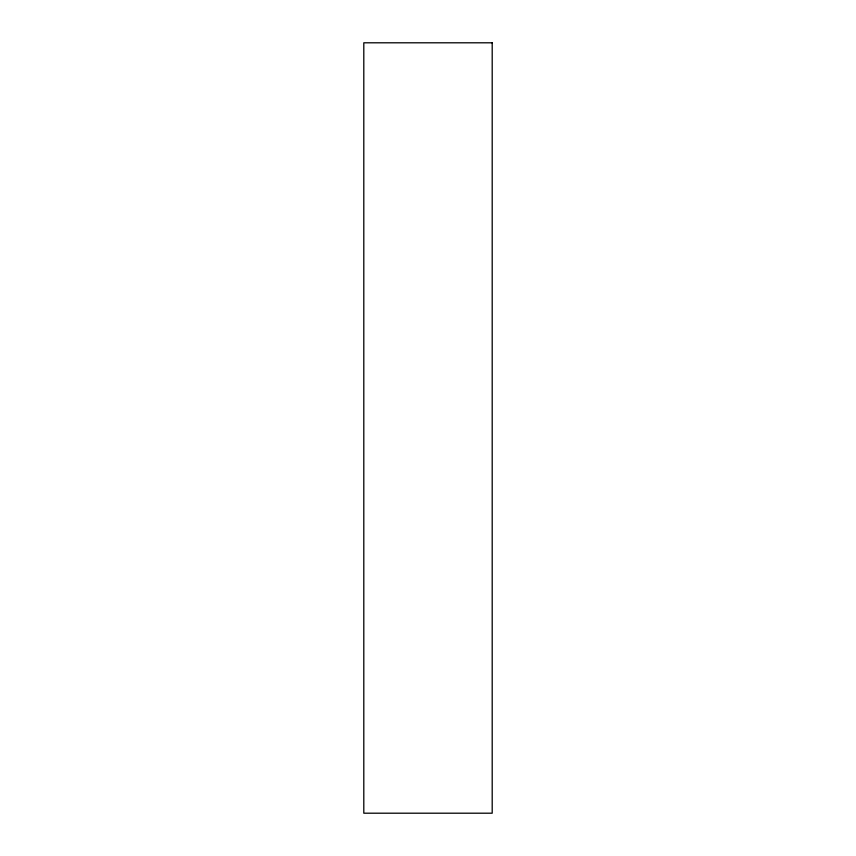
<?xml version="1.0" encoding="UTF-8"?>
<svg xmlns="http://www.w3.org/2000/svg" width="856" height="856" viewBox="0 0 856 856"><rect width="100%" height="100%" fill="white"/><g stroke="black" fill="none" stroke-linecap="round" stroke-linejoin="round"><path stroke-width="1.28" d="M492.2 42.8L363.8 42.8L363.8 813.2L492.2 813.2L492.2 42.8"/></g></svg>
